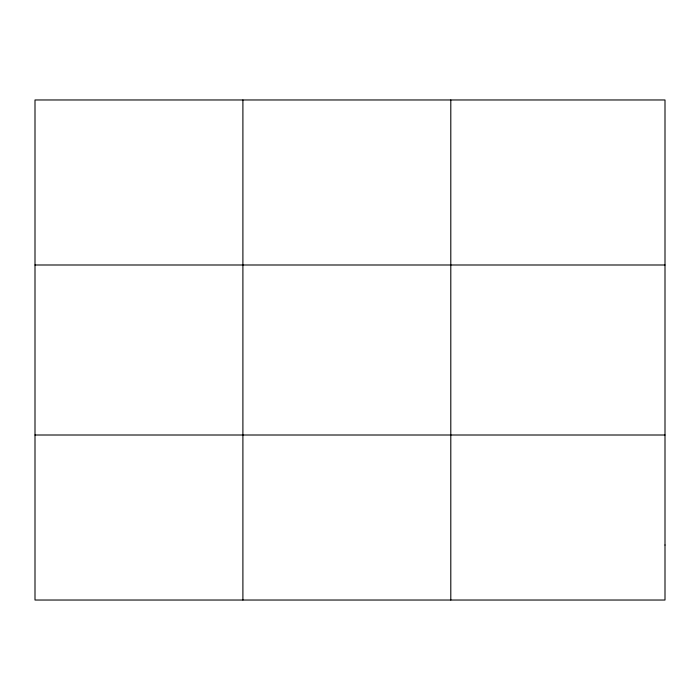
<?xml version="1.0" encoding="UTF-8"?>
<svg xmlns="http://www.w3.org/2000/svg" width="700" height="700" viewBox="0 0 700 700"><rect width="100%" height="100%" fill="white"/><g stroke="black" fill="none" stroke-linecap="round" stroke-linejoin="round"><path stroke-width="1.05" d="M242.9 99.969L242.9 600.031M450.8 99.969L450.8 600.031M35 264.994L665 264.994M35 435.006L665 435.006M665 545.02L665 600.031L35 600.031L35 99.969L665 99.969L665 545.02"/></g></svg>
